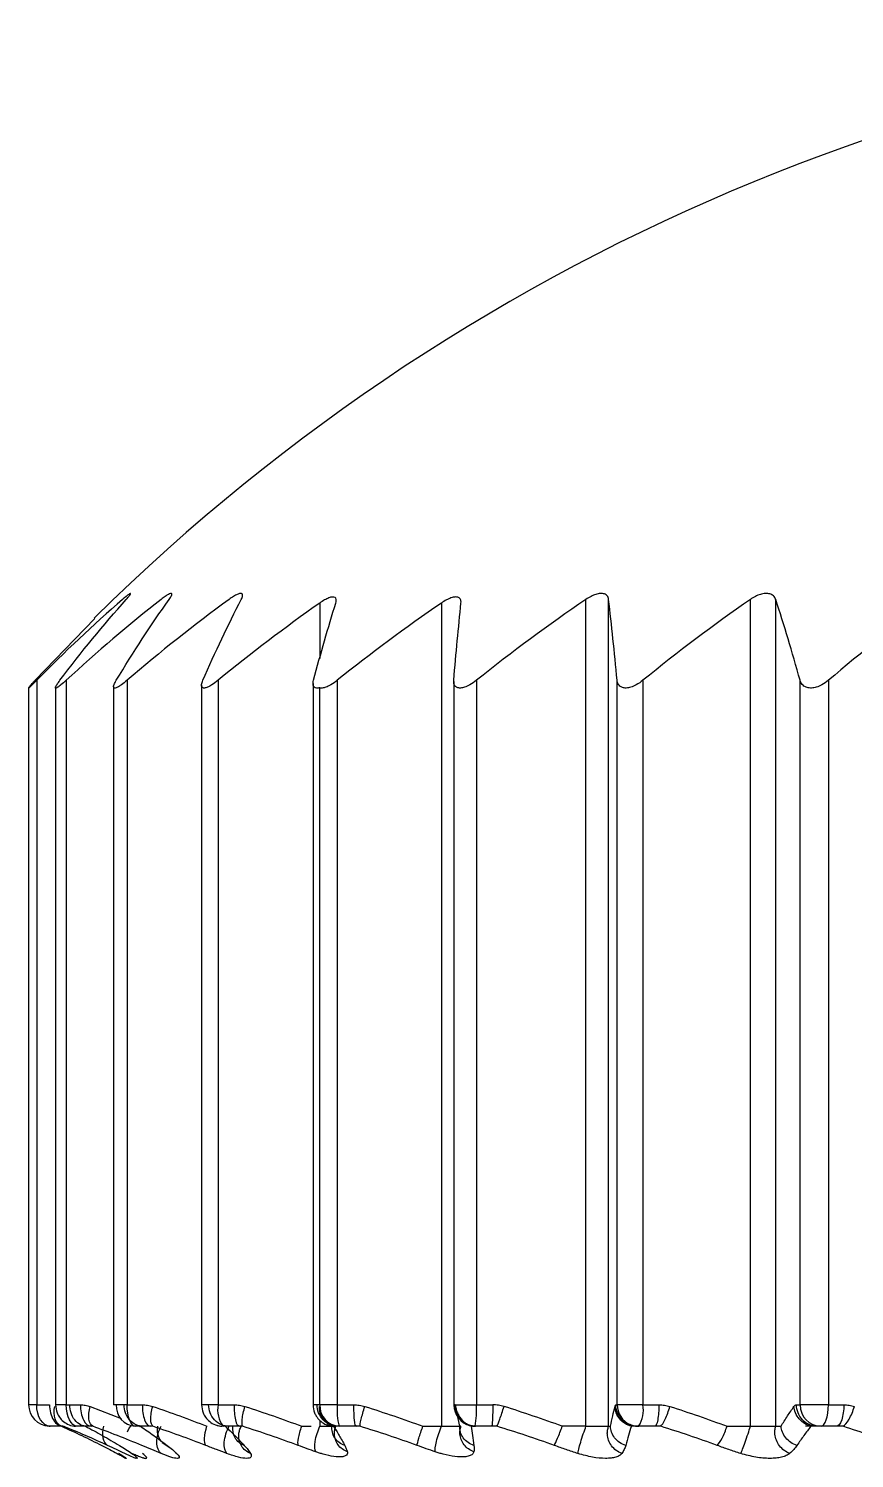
# Model space of a CAD drawing. Header units: inches. Extents: x 24920 to 61775, y 10942 to 38819.
# Drawn here: x 58774.2 to 58778.04, y 31336.41 to 31343.06 of the extents above; entities that cross this region are included whole.
import ezdxf

# ---------------------------------------------------------------- set-up
doc = ezdxf.new("R2010")
doc.units = ezdxf.units.IN
doc.header["$MEASUREMENT"] = 0
doc.layers.add('FF-FIXT', color=2, linetype='Continuous')

# ---------------------------------------------------------------- blocks, each defined once
blk = doc.blocks.new('sgg')
at = {"layer": 'FF-FIXT', "color": 8, "ltscale": 3}
for p, q in [((58776.7937, 31161.0596), (58776.7937, 31164.905)), ((58776.899, 31161.0596), (58776.8989, 31164.905)), ((58777.5583, 31161.0596), (58777.5582, 31164.9051)), ((58777.6758, 31161.0596), (58777.6758, 31164.9051)), ((58775.5558, 31164.8883), (58775.5558, 31164.6297)), ((58776.1211, 31164.8883), (58776.1212, 31161.0596)), ((58774.232, 31164.5287), (58774.5104, 31164.816)), ((58774.2396, 31164.5287), (58774.2397, 31161.1595)), ((58774.3269, 31164.4948), (58774.327, 31161.1595)), ((58774.3767, 31164.5287), (58774.3768, 31161.1595)), ((58774.597, 31164.4995), (58774.5971, 31161.1595)), ((58774.66, 31164.5287), (58774.66, 31161.1595)), ((58775.0062, 31164.506), (58775.0062, 31161.1595)), ((58775.0831, 31164.5288), (58775.0832, 31161.1595)), ((58775.5244, 31164.5143), (58775.5244, 31161.1596)), ((58775.5559, 31161.1596), (58775.5559, 31164.4945)), ((58775.6372, 31164.5288), (58775.6372, 31161.1596)), ((58776.1787, 31164.5236), (58776.1788, 31161.1596)), ((58776.2843, 31164.5288), (58776.2843, 31161.1596)), ((58776.9387, 31161.1596), (58776.9386, 31164.5288)), ((58777.0584, 31164.5288), (58777.0585, 31161.1596)), ((58777.7895, 31161.1596), (58777.7894, 31164.5288)), ((58777.921, 31164.5288), (58777.9211, 31161.1596)), ((58774.2019, 31164.4935), (58774.202, 31161.1595)), ((58774.2397, 31161.1595), (58774.202, 31161.1595)), ((58774.2397, 31161.1595), (58774.2992, 31161.1595)), ((58774.3768, 31161.1595), (58774.327, 31161.1595)), ((58774.3768, 31161.1595), (58774.4426, 31161.1595)), ((58774.4879, 31161.1517), (58774.6316, 31161.0952)), ((58774.66, 31161.1595), (58774.5971, 31161.1595)), ((58774.66, 31161.1595), (58774.7307, 31161.1595)), ((58775.0832, 31161.1595), (58775.0062, 31161.1595)), ((58775.0832, 31161.1595), (58775.1572, 31161.1595)), ((58775.5559, 31161.1596), (58775.5244, 31161.1596)), ((58775.6372, 31161.1596), (58775.5559, 31161.1596)), ((58775.6372, 31161.1596), (58775.713, 31161.1596)), ((58776.1788, 31161.1596), (58776.1861, 31161.1596)), ((58776.1861, 31161.1596), (58776.2843, 31161.1596)), ((58776.2064, 31161.0596), (58776.1949, 31161.1168)), ((58776.2843, 31161.1596), (58776.3603, 31161.1596)), ((58776.9343, 31161.1325), (58776.9296, 31161.1406)), ((58776.9328, 31161.1596), (58776.9387, 31161.1596)), ((58777.0585, 31161.1596), (58776.9387, 31161.1596)), ((58777.0585, 31161.1596), (58777.133, 31161.1596)), ((58777.7725, 31161.1596), (58777.7895, 31161.1596)), ((58777.9211, 31161.1596), (58777.7895, 31161.1596)), ((58777.9211, 31161.1596), (58777.9926, 31161.1596)), ((58774.2972, 31161.0598), (58774.302, 31161.0595)), ((58774.3615, 31161.0595), (58774.302, 31161.0595)), ((58774.4928, 31161.0595), (58774.427, 31161.0595)), ((58774.5001, 31161.0595), (58774.4928, 31161.0595)), ((58774.7677, 31161.0595), (58774.6971, 31161.0595)), ((58774.7178, 31161.0565), (58774.7202, 31161.0603)), ((58774.7799, 31161.0595), (58774.7677, 31161.0595)), ((58775.1803, 31161.0595), (58775.1062, 31161.0595)), ((58775.1717, 31161.0665), (58775.1851, 31161.0595)), ((58775.1971, 31161.0595), (58775.1803, 31161.0595)), ((58775.472, 31161.0596), (58775.5165, 31161.0596)), ((58775.5558, 31161.0869), (58775.5558, 31161.0596)), ((58775.6407, 31161.0596), (58775.6202, 31161.0596)), ((58775.7216, 31161.0596), (58775.6458, 31161.0596)), ((58775.7183, 31161.0665), (58775.7274, 31161.0595)), ((58775.7428, 31161.0596), (58775.7216, 31161.0596)), ((58776.0353, 31161.0596), (58776.1212, 31161.0596)), ((58776.2124, 31161.0596), (58776.2064, 31161.0596)), ((58776.284, 31161.0596), (58776.2596, 31161.0596)), ((58776.3548, 31161.0596), (58776.2788, 31161.0596)), ((58776.3574, 31161.0596), (58776.3404, 31161.0596)), ((58776.3797, 31161.0596), (58776.3548, 31161.0596)), ((58776.3566, 31161.0665), (58776.3614, 31161.0595)), ((58776.7937, 31161.0596), (58776.6833, 31161.0596)), ((58776.899, 31161.0596), (58776.9076, 31161.0596)), ((58776.9829, 31161.0712), (58776.9951, 31161.0669)), ((58777.0325, 31161.0596), (58777.0046, 31161.0596)), ((58777.113, 31161.0596), (58777.0325, 31161.0596)), ((58777.0384, 31161.0596), (58777.0325, 31161.0596)), ((58777.113, 31161.0596), (58777.0384, 31161.0596)), ((58777.1412, 31161.0596), (58777.113, 31161.0596)), ((58777.1201, 31161.0665), (58777.1202, 31161.0625)), ((58777.4499, 31161.0596), (58777.5583, 31161.0596)), ((58777.6758, 31161.0596), (58777.7005, 31161.0596)), ((58777.87, 31161.0596), (58777.8393, 31161.0596)), ((58777.9585, 31161.0596), (58777.87, 31161.0596)), ((58777.887, 31161.0596), (58777.87, 31161.0596)), ((58777.9585, 31161.0596), (58777.887, 31161.0596)), ((58777.9895, 31161.0596), (58777.9585, 31161.0596)), ((58777.9708, 31161.0666), (58777.9663, 31161.0596)), ((58774.8236, 31160.9846), (58774.8558, 31160.9623)), ((58774.6956, 31160.913), (58774.6991, 31160.9107)), ((58774.7328, 31160.914), (58774.7365, 31160.9115))]:
    blk.add_line(p, q, dxfattribs=at)
at = {"layer": 'FF-FIXT', "color": 8, "ltscale": 3, "flags": 128}
for points in [[(58774.302, 31161.0595), (58774.2898, 31161.0614), (58774.2781, 31161.0671), (58774.2673, 31161.0764), (58774.2579, 31161.0888), (58774.2502, 31161.104), (58774.2444, 31161.1213), (58774.2409, 31161.14), (58774.2397, 31161.1595)], [(58774.427, 31161.0595), (58774.4172, 31161.0615), (58774.4078, 31161.0671), (58774.3991, 31161.0764), (58774.3915, 31161.0888), (58774.3853, 31161.104), (58774.3806, 31161.1213), (58774.3778, 31161.14), (58774.3768, 31161.1595)], [(58774.6971, 31161.0595), (58774.6898, 31161.0615), (58774.6829, 31161.0672), (58774.6765, 31161.0764), (58774.6709, 31161.0888), (58774.6663, 31161.104), (58774.6628, 31161.1213), (58774.6607, 31161.14), (58774.66, 31161.1595)], [(58777.887, 31161.0596), (58777.8936, 31161.0615), (58777.9, 31161.0672), (58777.9059, 31161.0765), (58777.9111, 31161.0889), (58777.9153, 31161.104), (58777.9185, 31161.1213), (58777.9204, 31161.1401), (58777.9211, 31161.1596)], [(58775.0713, 31161.0667), (58775.088, 31161.0615), (58775.1062, 31161.0595)]]:
    blk.add_lwpolyline(points, dxfattribs=at)
at = {"layer": 'FF-FIXT', "color": 8, "ltscale": 3}
for centre, radius, start, end in [((58781.1834, 31158.0597), 9.5, 90.00122, 134.64926), ((58774.3018, 31161.1595), 0.0998, 179.96305, 267.38248), ((58774.7037, 31161.1537), 0.0944, 176.46898, 265.97176), ((58775.2088, 31161.1359), 0.1279, 169.327, 216.64534), ((58775.6438, 31161.1463), 0.0889, 171.41662, 257.41351), ((58775.6512, 31161.1548), 0.0954, 177.12279, 266.78895), ((58775.9345, 31161.1348), 0.2983, 175.2298, 194.60085), ((58776.279, 31161.1595), 0.0999, 179.94559, 255.89755), ((58775.8276, 31161.1346), 0.4574, 350.55627, 3.12623), ((58777.0387, 31161.1595), 0.1, 179.95273, 246.49091), ((58776.9187, 31161.1356), 0.1418, 327.57852, 9.74167), ((58777.8882, 31161.1584), 0.0988, 179.28538, 269.26026), ((58775.6249, 31161.1573), 0.0977, 246.88316, 269.7517), ((58777.0384, 31161.159), 0.0994, 246.53435, 269.99524)]:
    blk.add_arc(centre, radius, start, end, dxfattribs=at)
for points in [[(58774.6387, 31164.905), (58774.5019, 31164.7861), (58774.3689, 31164.6607), (58774.2396, 31164.5287)], [(58774.3473, 31164.5287), (58774.4473, 31164.6607), (58774.5502, 31164.7861), (58774.656, 31164.905)], [(58774.818, 31164.905), (58774.6668, 31164.7861), (58774.5197, 31164.6607), (58774.3768, 31164.5287)], [(58774.6094, 31164.5287), (58774.6891, 31164.6607), (58774.7711, 31164.7861), (58774.8554, 31164.905)], [(58775.1339, 31164.905), (58774.9714, 31164.7861), (58774.8135, 31164.6607), (58774.66, 31164.5288)], [(58775.0125, 31164.5288), (58775.0701, 31164.6607), (58775.1295, 31164.7861), (58775.1906, 31164.905)], [(58776.7937, 31164.905), (58776.6191, 31164.7861), (58776.4493, 31164.6607), (58776.2843, 31164.5288)], [(58776.9386, 31164.5288), (58776.9258, 31164.6607), (58776.9125, 31164.7861), (58776.8989, 31164.905)], [(58777.5582, 31164.9051), (58777.3869, 31164.7862), (58777.2203, 31164.6607), (58777.0584, 31164.5288)], [(58777.7894, 31164.5288), (58777.7526, 31164.6607), (58777.7147, 31164.7862), (58777.6758, 31164.9051)], [(58778.4005, 31164.9051), (58778.2362, 31164.7862), (58778.0763, 31164.6608), (58777.921, 31164.5288)], [(58775.5558, 31164.8883), (58775.394, 31164.7744), (58775.2364, 31164.6545), (58775.0831, 31164.5288)], [(58775.5267, 31164.5288), (58775.5603, 31164.6545), (58775.5949, 31164.7744), (58775.6304, 31164.8883)], [(58776.1211, 31164.8883), (58775.9554, 31164.7744), (58775.7941, 31164.6545), (58775.6372, 31164.5288)], [(58776.179, 31164.5288), (58776.1898, 31164.6546), (58776.2009, 31164.7744), (58776.2123, 31164.8883)]]:
    blk.add_open_spline(points, degree=3, dxfattribs=at)
for points, knots in [([(58774.656, 31164.905), (58774.6616, 31164.9113), (58774.6666, 31164.9171), (58774.6701, 31164.9217), (58774.6731, 31164.9255), (58774.6751, 31164.9285), (58774.676, 31164.9304), (58774.6768, 31164.9323), (58774.6764, 31164.933), (58774.6747, 31164.9325), (58774.6732, 31164.932), (58774.6706, 31164.9305), (58774.6674, 31164.9282), (58774.664, 31164.9259), (58774.6598, 31164.9227), (58774.6552, 31164.9189), (58774.6502, 31164.9149), (58774.6446, 31164.9101), (58774.6387, 31164.905)], [0, 0, 0, 0, 0.0000337382, 0.0000337382, 0.0000337382, 0.0000613606, 0.0000613606, 0.0000613606, 0.0000892256, 0.0000892256, 0.0000892256, 0.0001137012, 0.0001137012, 0.0001137012, 0.0001388699, 0.0001388699, 0.0001388699, 0.0001659953, 0.0001659953, 0.0001659953, 0.0001659953]), ([(58774.8554, 31164.905), (58774.8599, 31164.9113), (58774.8635, 31164.9171), (58774.8656, 31164.9217), (58774.8674, 31164.9255), (58774.8681, 31164.9285), (58774.8676, 31164.9304), (58774.8672, 31164.9323), (58774.8653, 31164.933), (58774.8623, 31164.9325), (58774.8597, 31164.932), (58774.856, 31164.9305), (58774.8518, 31164.9282), (58774.8474, 31164.9259), (58774.8422, 31164.9227), (58774.8368, 31164.9189), (58774.8309, 31164.9149), (58774.8245, 31164.9101), (58774.818, 31164.905)], [0, 0, 0, 0, 0.0000337382, 0.0000337382, 0.0000337382, 0.0000613606, 0.0000613606, 0.0000613606, 0.0000892256, 0.0000892256, 0.0000892256, 0.0001137012, 0.0001137012, 0.0001137012, 0.0001388699, 0.0001388699, 0.0001388699, 0.0001659953, 0.0001659953, 0.0001659953, 0.0001659953]), ([(58775.1906, 31164.905), (58775.1938, 31164.9113), (58775.196, 31164.9171), (58775.1967, 31164.9217), (58775.1972, 31164.9255), (58775.1966, 31164.9285), (58775.1948, 31164.9304), (58775.193, 31164.9323), (58775.1899, 31164.933), (58775.1856, 31164.9325), (58775.1818, 31164.932), (58775.1772, 31164.9305), (58775.172, 31164.9282), (58775.1666, 31164.9259), (58775.1607, 31164.9227), (58775.1545, 31164.9189), (58775.1478, 31164.9149), (58775.1409, 31164.9101), (58775.1339, 31164.905)], [0, 0, 0, 0, 0.0000337382, 0.0000337382, 0.0000337382, 0.0000613606, 0.0000613606, 0.0000613606, 0.0000892256, 0.0000892256, 0.0000892256, 0.0001137012, 0.0001137012, 0.0001137012, 0.0001388699, 0.0001388699, 0.0001388699, 0.0001659953, 0.0001659953, 0.0001659953, 0.0001659953]), ([(58775.6304, 31164.8883), (58775.6324, 31164.8947), (58775.6332, 31164.9006), (58775.6324, 31164.9052), (58775.6317, 31164.909), (58775.6299, 31164.9121), (58775.6269, 31164.914), (58775.6239, 31164.9159), (58775.6195, 31164.9167), (58775.6141, 31164.9161), (58775.6093, 31164.9157), (58775.6037, 31164.9142), (58775.5978, 31164.9119), (58775.5917, 31164.9096), (58775.585, 31164.9064), (58775.5783, 31164.9027), (58775.5709, 31164.8985), (58775.5633, 31164.8936), (58775.5558, 31164.8883)], [0, 0, 0, 0, 0.0000338569, 0.0000338569, 0.0000338569, 0.0000614833, 0.0000614833, 0.0000614833, 0.0000893569, 0.0000893569, 0.0000893569, 0.0001137913, 0.0001137913, 0.0001137913, 0.0001388793, 0.0001388793, 0.0001388793, 0.0001667421, 0.0001667421, 0.0001667421, 0.0001667421]), ([(58776.2123, 31164.8883), (58776.2129, 31164.8947), (58776.2123, 31164.9006), (58776.21, 31164.9052), (58776.2081, 31164.909), (58776.205, 31164.9121), (58776.2008, 31164.914), (58776.1965, 31164.9159), (58776.1909, 31164.9167), (58776.1845, 31164.9161), (58776.1789, 31164.9157), (58776.1724, 31164.9142), (58776.1658, 31164.9119), (58776.159, 31164.9096), (58776.1518, 31164.9064), (58776.1447, 31164.9027), (58776.1367, 31164.8985), (58776.1288, 31164.8936), (58776.1211, 31164.8883)], [0, 0, 0, 0, 0.0000338569, 0.0000338569, 0.0000338569, 0.0000614833, 0.0000614833, 0.0000614833, 0.0000893569, 0.0000893569, 0.0000893569, 0.0001137913, 0.0001137913, 0.0001137913, 0.0001388793, 0.0001388793, 0.0001388793, 0.0001667421, 0.0001667421, 0.0001667421, 0.0001667421]), ([(58776.8989, 31164.905), (58776.8982, 31164.9114), (58776.8961, 31164.9171), (58776.8923, 31164.9217), (58776.8893, 31164.9255), (58776.885, 31164.9285), (58776.8797, 31164.9304), (58776.8743, 31164.9323), (58776.8676, 31164.9331), (58776.8603, 31164.9325), (58776.8538, 31164.932), (58776.8467, 31164.9305), (58776.8395, 31164.9283), (58776.8321, 31164.9259), (58776.8245, 31164.9227), (58776.8171, 31164.919), (58776.8091, 31164.9149), (58776.8012, 31164.9101), (58776.7937, 31164.905)], [0, 0, 0, 0, 0.0000337382, 0.0000337382, 0.0000337382, 0.0000613606, 0.0000613606, 0.0000613606, 0.0000892256, 0.0000892256, 0.0000892256, 0.0001137012, 0.0001137012, 0.0001137012, 0.0001388699, 0.0001388699, 0.0001388699, 0.0001659953, 0.0001659953, 0.0001659953, 0.0001659953]), ([(58777.6758, 31164.9051), (58777.6737, 31164.9114), (58777.6702, 31164.9172), (58777.6651, 31164.9218), (58777.6609, 31164.9255), (58777.6556, 31164.9286), (58777.6492, 31164.9304), (58777.6428, 31164.9323), (58777.6352, 31164.9331), (58777.6272, 31164.9325), (58777.62, 31164.932), (58777.6124, 31164.9306), (58777.6048, 31164.9283), (58777.597, 31164.9259), (58777.5891, 31164.9227), (58777.5816, 31164.919), (58777.5735, 31164.9149), (58777.5656, 31164.9102), (58777.5582, 31164.9051)], [0, 0, 0, 0, 0.0000337382, 0.0000337382, 0.0000337382, 0.0000613606, 0.0000613606, 0.0000613606, 0.0000892256, 0.0000892256, 0.0000892256, 0.0001137012, 0.0001137012, 0.0001137012, 0.0001388699, 0.0001388699, 0.0001388699, 0.0001659953, 0.0001659953, 0.0001659953, 0.0001659953]), ([(58774.2396, 31164.5287), (58774.2321, 31164.5211), (58774.219, 31164.5079), (58774.207, 31164.4963), (58774.2017, 31164.4919), (58774.2024, 31164.4931), (58774.2025, 31164.4935)], [0, 0, 0, 0, 0.38281, 0.66721, 0.90919, 1, 1, 1, 1]), ([(58774.203, 31164.4948), (58774.2041, 31164.4964), (58774.2061, 31164.4989), (58774.2087, 31164.502), (58774.2125, 31164.5066), (58774.2176, 31164.5125), (58774.2233, 31164.519), (58774.2261, 31164.5221), (58774.229, 31164.5254), (58774.232, 31164.5287)], [0.00011340686, 0.00011340686, 0.00011340686, 0.00011340686, 0.00013656527, 0.00013656527, 0.00013656527, 0.00017064379, 0.00017064379, 0.00017064379, 0.00018660699, 0.00018660699, 0.00018660699, 0.00018660699]), ([(58774.3768, 31164.5287), (58774.3682, 31164.5209), (58774.3599, 31164.5135), (58774.3525, 31164.5075), (58774.347, 31164.5031), (58774.342, 31164.4993), (58774.3379, 31164.4966), (58774.3344, 31164.4944), (58774.3316, 31164.493), (58774.3297, 31164.4927), (58774.3279, 31164.4924), (58774.3269, 31164.4931), (58774.327, 31164.4948), (58774.327, 31164.4964), (58774.3279, 31164.4989), (58774.3295, 31164.502), (58774.3318, 31164.5066), (58774.3356, 31164.5125), (58774.3402, 31164.5191), (58774.3424, 31164.5221), (58774.3448, 31164.5254), (58774.3473, 31164.5287)], [0, 0, 0, 0, 0.000037755, 0.000037755, 0.000037755, 0.0000657467, 0.0000657467, 0.0000657467, 0.0000895473, 0.0000895473, 0.0000895473, 0.0001134069, 0.0001134069, 0.0001134069, 0.0001365653, 0.0001365653, 0.0001365653, 0.0001706438, 0.0001706438, 0.0001706438, 0.000186607, 0.000186607, 0.000186607, 0.000186607]), ([(58774.66, 31164.5288), (58774.6508, 31164.5209), (58774.6416, 31164.5135), (58774.6331, 31164.5075), (58774.6268, 31164.5031), (58774.6207, 31164.4993), (58774.6155, 31164.4967), (58774.6111, 31164.4944), (58774.6072, 31164.4931), (58774.6042, 31164.4927), (58774.6012, 31164.4924), (58774.5991, 31164.4931), (58774.598, 31164.4948), (58774.5969, 31164.4964), (58774.5967, 31164.4989), (58774.5973, 31164.502), (58774.5981, 31164.5066), (58774.6005, 31164.5125), (58774.6039, 31164.5191), (58774.6055, 31164.5221), (58774.6073, 31164.5254), (58774.6094, 31164.5287)], [0, 0, 0, 0, 0.000037755, 0.000037755, 0.000037755, 0.0000657467, 0.0000657467, 0.0000657467, 0.0000895473, 0.0000895473, 0.0000895473, 0.0001134069, 0.0001134069, 0.0001134069, 0.0001365653, 0.0001365653, 0.0001365653, 0.0001706438, 0.0001706438, 0.0001706438, 0.000186607, 0.000186607, 0.000186607, 0.000186607]), ([(58775.0831, 31164.5288), (58775.0735, 31164.5209), (58775.0637, 31164.5135), (58775.0542, 31164.5075), (58775.0472, 31164.5031), (58775.0403, 31164.4993), (58775.0341, 31164.4967), (58775.0288, 31164.4944), (58775.0239, 31164.4931), (58775.0199, 31164.4927), (58775.0158, 31164.4924), (58775.0126, 31164.4931), (58775.0104, 31164.4948), (58775.0082, 31164.4964), (58775.0069, 31164.4989), (58775.0064, 31164.502), (58775.0057, 31164.5066), (58775.0067, 31164.5125), (58775.0088, 31164.5191), (58775.0097, 31164.5222), (58775.011, 31164.5254), (58775.0125, 31164.5288)], [0, 0, 0, 0, 0.000037755, 0.000037755, 0.000037755, 0.0000657467, 0.0000657467, 0.0000657467, 0.0000895473, 0.0000895473, 0.0000895473, 0.0001134069, 0.0001134069, 0.0001134069, 0.0001365653, 0.0001365653, 0.0001365653, 0.0001706438, 0.0001706438, 0.0001706438, 0.000186607, 0.000186607, 0.000186607, 0.000186607]), ([(58775.5559, 31164.4945), (58775.5501, 31164.4929), (58775.5448, 31164.4924), (58775.5405, 31164.4928), (58775.5361, 31164.4933), (58775.5326, 31164.4949), (58775.53, 31164.4972), (58775.5275, 31164.4996), (58775.5258, 31164.5029), (58775.525, 31164.5066), (58775.5237, 31164.5128), (58775.5245, 31164.5205), (58775.5267, 31164.5288)], [0, 0, 0, 0, 0.0000240602, 0.0000240602, 0.0000240602, 0.0000480886, 0.0000480886, 0.0000480886, 0.0000721723, 0.0000721723, 0.0000721723, 0.0001119387, 0.0001119387, 0.0001119387, 0.0001119387]), ([(58775.6372, 31164.5288), (58775.6274, 31164.5209), (58775.617, 31164.5136), (58775.6068, 31164.5075), (58775.5993, 31164.5031), (58775.5916, 31164.4993), (58775.5845, 31164.4967), (58775.5785, 31164.4945), (58775.5727, 31164.4931), (58775.5677, 31164.4927), (58775.5631, 31164.4924), (58775.559, 31164.493), (58775.5559, 31164.4945)], [0, 0, 0, 0, 0.000037755, 0.000037755, 0.000037755, 0.0000657467, 0.0000657467, 0.0000657467, 0.0000895473, 0.0000895473, 0.0000895473, 0.0001117356, 0.0001117356, 0.0001117356, 0.0001117356]), ([(58776.2843, 31164.5288), (58776.2744, 31164.5209), (58776.2639, 31164.5136), (58776.2532, 31164.5076), (58776.2453, 31164.5031), (58776.2371, 31164.4993), (58776.2293, 31164.4967), (58776.2226, 31164.4945), (58776.2161, 31164.4931), (58776.2103, 31164.4928), (58776.2045, 31164.4924), (58776.1993, 31164.4932), (58776.195, 31164.4948), (58776.1909, 31164.4964), (58776.1875, 31164.4989), (58776.185, 31164.5021), (58776.1814, 31164.5066), (58776.1795, 31164.5126), (58776.1789, 31164.5191), (58776.1787, 31164.5222), (58776.1787, 31164.5254), (58776.179, 31164.5288)], [0, 0, 0, 0, 0.000037755, 0.000037755, 0.000037755, 0.0000657467, 0.0000657467, 0.0000657467, 0.0000895473, 0.0000895473, 0.0000895473, 0.0001134069, 0.0001134069, 0.0001134069, 0.0001365653, 0.0001365653, 0.0001365653, 0.0001706438, 0.0001706438, 0.0001706438, 0.000186607, 0.000186607, 0.000186607, 0.000186607]), ([(58777.0584, 31164.5288), (58777.0488, 31164.5209), (58777.0382, 31164.5136), (58777.0272, 31164.5076), (58777.019, 31164.5031), (58777.0105, 31164.4993), (58777.0021, 31164.4967), (58776.995, 31164.4945), (58776.9878, 31164.4931), (58776.9813, 31164.4928), (58776.9748, 31164.4924), (58776.9687, 31164.4932), (58776.9635, 31164.4948), (58776.9585, 31164.4964), (58776.9542, 31164.499), (58776.9507, 31164.5021), (58776.9457, 31164.5066), (58776.9424, 31164.5126), (58776.9405, 31164.5191), (58776.9396, 31164.5222), (58776.939, 31164.5254), (58776.9386, 31164.5288)], [0, 0, 0, 0, 0.000037755, 0.000037755, 0.000037755, 0.0000657467, 0.0000657467, 0.0000657467, 0.0000895473, 0.0000895473, 0.0000895473, 0.0001134069, 0.0001134069, 0.0001134069, 0.0001365653, 0.0001365653, 0.0001365653, 0.0001706438, 0.0001706438, 0.0001706438, 0.000186607, 0.000186607, 0.000186607, 0.000186607]), ([(58777.921, 31164.5288), (58777.9118, 31164.521), (58777.9014, 31164.5136), (58777.8904, 31164.5076), (58777.8822, 31164.5031), (58777.8734, 31164.4993), (58777.8646, 31164.4967), (58777.8572, 31164.4945), (58777.8496, 31164.4931), (58777.8425, 31164.4928), (58777.8353, 31164.4925), (58777.8285, 31164.4932), (58777.8225, 31164.4949), (58777.8167, 31164.4965), (58777.8116, 31164.499), (58777.8073, 31164.5021), (58777.801, 31164.5067), (58777.7963, 31164.5126), (58777.7931, 31164.5191), (58777.7915, 31164.5222), (58777.7903, 31164.5255), (58777.7894, 31164.5288)], [0, 0, 0, 0, 0.000037755, 0.000037755, 0.000037755, 0.0000657467, 0.0000657467, 0.0000657467, 0.0000895473, 0.0000895473, 0.0000895473, 0.0001134069, 0.0001134069, 0.0001134069, 0.0001365653, 0.0001365653, 0.0001365653, 0.0001706438, 0.0001706438, 0.0001706438, 0.000186607, 0.000186607, 0.000186607, 0.000186607]), ([(58774.2992, 31161.1595), (58774.2992, 31161.136), (58774.3053, 31161.1083), (58774.3296, 31161.0693), (58774.3468, 31161.0595), (58774.3615, 31161.0595)], [0, 0, 0, 0, 0.5, 0.5, 1, 1, 1, 1]), ([(58774.3549, 31161.0595), (58774.3424, 31161.0646), (58774.331, 31161.0765), (58774.3195, 31161.1108), (58774.3195, 31161.1323), (58774.3238, 31161.1517)], [0, 0, 0, 0, 0.5, 0.5, 1, 1, 1, 1]), ([(58774.327, 31161.1595), (58774.3284, 31161.1465), (58774.3304, 31161.1281), (58774.3431, 31161.1038), (58774.3583, 31161.0849), (58774.3827, 31161.0685), (58774.407, 31161.0593), (58774.4222, 31161.0607), (58774.4267, 31161.0611)], [0, 0, 0, 0, 0.247729, 0.351113, 0.521948, 0.706995, 0.913723, 1, 1, 1, 1]), ([(58774.4731, 31161.0595), (58774.4543, 31161.0595), (58774.4323, 31161.0693), (58774.4012, 31161.1083), (58774.3934, 31161.136), (58774.3934, 31161.1595)], [0, 0, 0, 0, 0.5, 0.5, 1, 1, 1, 1]), ([(58774.4426, 31161.1595), (58774.4426, 31161.136), (58774.4475, 31161.1083), (58774.4671, 31161.0693), (58774.481, 31161.0595), (58774.4928, 31161.0595)], [0, 0, 0, 0, 0.5, 0.5, 1, 1, 1, 1]), ([(58774.4426, 31161.1595), (58774.4503, 31161.1592), (58774.4656, 31161.1585), (58774.4805, 31161.1539), (58774.4879, 31161.1517)], [0, 0, 0, 0, 0.501141, 1, 1, 1, 1]), ([(58774.5001, 31161.0595), (58774.492, 31161.0644), (58774.4851, 31161.0756), (58774.4802, 31161.1094), (58774.4824, 31161.1314), (58774.4879, 31161.1517)], [0, 0, 0, 0, 0.5, 0.5, 1, 1, 1, 1]), ([(58774.7337, 31161.0595), (58774.7131, 31161.0595), (58774.6889, 31161.0693), (58774.6547, 31161.1084), (58774.6461, 31161.136), (58774.6461, 31161.1595)], [0, 0, 0, 0, 0.5, 0.5, 1, 1, 1, 1]), ([(58774.7307, 31161.1595), (58774.7307, 31161.136), (58774.7343, 31161.1084), (58774.7488, 31161.0693), (58774.759, 31161.0595), (58774.7677, 31161.0595)], [0, 0, 0, 0, 0.5, 0.5, 1, 1, 1, 1]), ([(58774.7307, 31161.1595), (58774.739, 31161.1592), (58774.7554, 31161.1585), (58774.7714, 31161.1539), (58774.7793, 31161.1517)], [0, 0, 0, 0, 0.5011414, 1, 1, 1, 1]), ([(58774.7799, 31161.0595), (58774.7744, 31161.0644), (58774.7704, 31161.0756), (58774.7698, 31161.1094), (58774.7734, 31161.1314), (58774.7793, 31161.1517)], [0, 0, 0, 0, 0.5, 0.5, 1, 1, 1, 1]), ([(58774.7793, 31161.1517), (58774.8214, 31161.1372), (58774.9059, 31161.1081), (58774.9893, 31161.0758), (58775.0312, 31161.0595)], [0, 0, 0, 0, 0.498413, 1, 1, 1, 1]), ([(58775.0062, 31161.1595), (58775.0076, 31161.1466), (58775.0096, 31161.1282), (58775.0224, 31161.1038), (58775.0379, 31161.0845), (58775.063, 31161.068), (58775.0873, 31161.059), (58775.1022, 31161.0606), (58775.1061, 31161.061)], [0, 0, 0, 0, 0.2461151, 0.3506961, 0.5244094, 0.7141543, 0.9256765, 1, 1, 1, 1]), ([(58775.1328, 31161.0595), (58775.1107, 31161.0595), (58775.0848, 31161.0693), (58775.0482, 31161.1084), (58775.0391, 31161.136), (58775.0391, 31161.1595)], [0, 0, 0, 0, 0.5, 0.5, 1, 1, 1, 1]), ([(58775.1572, 31161.1595), (58775.1572, 31161.136), (58775.1595, 31161.1084), (58775.1685, 31161.0693), (58775.1748, 31161.0595), (58775.1803, 31161.0595)], [0, 0, 0, 0, 0.5, 0.5, 1, 1, 1, 1]), ([(58775.1572, 31161.1595), (58775.1659, 31161.1592), (58775.1831, 31161.1585), (58775.1998, 31161.1539), (58775.2081, 31161.1517)], [0, 0, 0, 0, 0.501141, 1, 1, 1, 1]), ([(58775.1971, 31161.0595), (58775.1943, 31161.0644), (58775.1932, 31161.0756), (58775.197, 31161.1094), (58775.202, 31161.1315), (58775.2081, 31161.1517)], [0, 0, 0, 0, 0.5, 0.5, 1, 1, 1, 1]), ([(58775.2081, 31161.1517), (58775.2522, 31161.1372), (58775.3407, 31161.1081), (58775.4281, 31161.0758), (58775.472, 31161.0596)], [0, 0, 0, 0, 0.498412, 1, 1, 1, 1]), ([(58775.5244, 31161.1596), (58775.5258, 31161.1466), (58775.5278, 31161.1281), (58775.5405, 31161.1039), (58775.5558, 31161.0848), (58775.5804, 31161.0689), (58775.6005, 31161.0597), (58775.6114, 31161.0604), (58775.6115, 31161.0605)], [0, 0, 0, 0, 0.269194, 0.382022, 0.56873, 0.771332, 0.997711, 1, 1, 1, 1]), ([(58775.6407, 31161.0596), (58775.6177, 31161.0596), (58775.5907, 31161.0693), (58775.5525, 31161.1084), (58775.543, 31161.136), (58775.543, 31161.1596)], [0, 0, 0, 0, 0.5, 0.5, 1, 1, 1, 1]), ([(58775.6202, 31161.0596), (58775.6014, 31161.0646), (58775.5827, 31161.0766), (58775.5581, 31161.1108), (58775.5529, 31161.1323), (58775.5542, 31161.1517)], [0, 0, 0, 0, 0.5, 0.5, 1, 1, 1, 1]), ([(58775.713, 31161.1596), (58775.713, 31161.136), (58775.7139, 31161.1084), (58775.7172, 31161.0693), (58775.7196, 31161.0596), (58775.7216, 31161.0596)], [0, 0, 0, 0, 0.5, 0.5, 1, 1, 1, 1]), ([(58775.713, 31161.1596), (58775.7219, 31161.1592), (58775.7396, 31161.1585), (58775.7567, 31161.154), (58775.7652, 31161.1517)], [0, 0, 0, 0, 0.503882, 1, 1, 1, 1]), ([(58775.7428, 31161.0596), (58775.7427, 31161.0644), (58775.7445, 31161.0756), (58775.7527, 31161.1094), (58775.7589, 31161.1315), (58775.7652, 31161.1517)], [0, 0, 0, 0, 0.5, 0.5, 1, 1, 1, 1]), ([(58775.7652, 31161.1517), (58775.8103, 31161.1372), (58775.9009, 31161.1081), (58775.9904, 31161.0758), (58776.0353, 31161.0596)], [0, 0, 0, 0, 0.498412, 1, 1, 1, 1]), ([(58776.284, 31161.0596), (58776.2605, 31161.0596), (58776.233, 31161.0693), (58776.194, 31161.1084), (58776.1843, 31161.136), (58776.1843, 31161.1596)], [0, 0, 0, 0, 0.5, 0.5, 1, 1, 1, 1]), ([(58776.1878, 31161.1517), (58776.1873, 31161.154), (58776.1861, 31161.1585), (58776.1849, 31161.1592), (58776.1843, 31161.1596)], [0, 0, 0, 0, 0.498577, 1, 1, 1, 1]), ([(58776.1861, 31161.1596), (58776.187, 31161.1534), (58776.1888, 31161.1409), (58776.1951, 31161.1224), (58776.2041, 31161.105), (58776.2157, 31161.0894), (58776.2296, 31161.0764), (58776.2453, 31161.0667), (58776.2623, 31161.0606), (58776.274, 31161.0599), (58776.2798, 31161.0596)], [0, 0, 0, 0, 0.119936, 0.2418472, 0.3655559, 0.4907229, 0.6170426, 0.7442023, 0.8719906, 1, 1, 1, 1]), ([(58776.2596, 31161.0596), (58776.2402, 31161.0646), (58776.2205, 31161.0766), (58776.1938, 31161.1108), (58776.1874, 31161.1324), (58776.1878, 31161.1517)], [0, 0, 0, 0, 0.5, 0.5, 1, 1, 1, 1]), ([(58776.3603, 31161.1596), (58776.3603, 31161.136), (58776.3598, 31161.1084), (58776.3576, 31161.0693), (58776.3561, 31161.0596), (58776.3548, 31161.0596)], [0, 0, 0, 0, 0.5, 0.5, 1, 1, 1, 1]), ([(58776.4126, 31161.1517), (58776.404, 31161.154), (58776.3869, 31161.1586), (58776.3692, 31161.1593), (58776.3603, 31161.1596)], [0, 0, 0, 0, 0.4999831, 1, 1, 1, 1]), ([(58776.3797, 31161.0596), (58776.3822, 31161.0644), (58776.3868, 31161.0756), (58776.3989, 31161.1095), (58776.4062, 31161.1315), (58776.4126, 31161.1517)], [0, 0, 0, 0, 0.5, 0.5, 1, 1, 1, 1]), ([(58776.6833, 31161.0596), (58776.6384, 31161.0758), (58776.5487, 31161.1081), (58776.458, 31161.1372), (58776.4126, 31161.1517)], [0, 0, 0, 0, 0.5, 1, 1, 1, 1]), ([(58776.9076, 31161.0596), (58776.9111, 31161.0758), (58776.9181, 31161.1081), (58776.9252, 31161.1372), (58776.9287, 31161.1517)], [0, 0, 0, 0, 0.501585, 1, 1, 1, 1]), ([(58776.9287, 31161.1517), (58776.9294, 31161.154), (58776.9307, 31161.1585), (58776.9321, 31161.1592), (58776.9328, 31161.1596)], [0, 0, 0, 0, 0.498577, 1, 1, 1, 1]), ([(58777.0046, 31161.0596), (58776.985, 31161.0646), (58776.9648, 31161.0766), (58776.9366, 31161.1108), (58776.9292, 31161.1324), (58776.9287, 31161.1517)], [0, 0, 0, 0, 0.5, 0.5, 1, 1, 1, 1]), ([(58777.0325, 31161.0596), (58777.009, 31161.0596), (58776.9815, 31161.0693), (58776.9425, 31161.1084), (58776.9328, 31161.136), (58776.9328, 31161.1596)], [0, 0, 0, 0, 0.5, 0.5, 1, 1, 1, 1]), ([(58777.133, 31161.1596), (58777.133, 31161.136), (58777.131, 31161.1084), (58777.1232, 31161.0694), (58777.1177, 31161.0596), (58777.113, 31161.0596)], [0, 0, 0, 0, 0.5, 0.5, 1, 1, 1, 1]), ([(58777.133, 31161.1596), (58777.1417, 31161.1592), (58777.1591, 31161.1585), (58777.1759, 31161.154), (58777.1843, 31161.1517)], [0, 0, 0, 0, 0.501141, 1, 1, 1, 1]), ([(58777.1412, 31161.0596), (58777.1465, 31161.0644), (58777.1538, 31161.0757), (58777.1698, 31161.1095), (58777.1781, 31161.1315), (58777.1843, 31161.1517)], [0, 0, 0, 0, 0.5, 0.5, 1, 1, 1, 1]), ([(58777.1843, 31161.1517), (58777.2287, 31161.1372), (58777.3178, 31161.1081), (58777.4058, 31161.0758), (58777.4499, 31161.0596)], [0, 0, 0, 0, 0.498413, 1, 1, 1, 1]), ([(58777.7005, 31161.0596), (58777.7105, 31161.0758), (58777.7305, 31161.1082), (58777.7508, 31161.1372), (58777.7609, 31161.1517)], [0, 0, 0, 0, 0.501585, 1, 1, 1, 1]), ([(58777.7609, 31161.1517), (58777.7628, 31161.154), (58777.7666, 31161.1585), (58777.7705, 31161.1592), (58777.7725, 31161.1596)], [0, 0, 0, 0, 0.498577, 1, 1, 1, 1]), ([(58777.8393, 31161.0596), (58777.8199, 31161.0647), (58777.7996, 31161.0766), (58777.7704, 31161.1108), (58777.7622, 31161.1324), (58777.7609, 31161.1517)], [0, 0, 0, 0, 0.5, 0.5, 1, 1, 1, 1]), ([(58777.87, 31161.0596), (58777.847, 31161.0596), (58777.8201, 31161.0694), (58777.782, 31161.1084), (58777.7725, 31161.136), (58777.7725, 31161.1596)], [0, 0, 0, 0, 0.5, 0.5, 1, 1, 1, 1]), ([(58777.9926, 31161.1596), (58777.9926, 31161.136), (58777.9893, 31161.1084), (58777.9759, 31161.0694), (58777.9665, 31161.0596), (58777.9585, 31161.0596)], [0, 0, 0, 0, 0.5, 0.5, 1, 1, 1, 1]), ([(58777.9895, 31161.0596), (58777.9973, 31161.0644), (58778.0073, 31161.0757), (58778.0268, 31161.1095), (58778.0359, 31161.1315), (58778.0418, 31161.1517)], [0, 0, 0, 0, 0.5, 0.5, 1, 1, 1, 1]), ([(58777.9926, 31161.1596), (58778.001, 31161.1593), (58778.0176, 31161.1585), (58778.0338, 31161.154), (58778.0418, 31161.1517)], [0, 0, 0, 0, 0.501141, 1, 1, 1, 1]), ([(58774.3549, 31161.0595), (58774.3863, 31161.0455), (58774.4492, 31161.0173), (58774.5113, 31160.986), (58774.5423, 31160.9704)], [0, 0, 0, 0, 0.5, 1, 1, 1, 1]), ([(58774.5694, 31160.9704), (58774.5353, 31160.986), (58774.4671, 31161.0173), (58774.3981, 31161.0455), (58774.3636, 31161.0595)], [0, 0, 0, 0, 0.5, 1, 1, 1, 1]), ([(58774.4665, 31161.0595), (58774.4929, 31161.0455), (58774.5458, 31161.0173), (58774.5979, 31160.986), (58774.624, 31160.9704)], [0, 0, 0, 0, 0.5, 1, 1, 1, 1]), ([(58774.7286, 31160.9704), (58774.6907, 31160.986), (58774.615, 31161.0173), (58774.5384, 31161.0455), (58774.5001, 31161.0595)], [0, 0, 0, 0, 0.499999, 1, 1, 1, 1]), ([(58774.5694, 31160.9704), (58774.5596, 31160.9761), (58774.5515, 31160.9879), (58774.5451, 31161.0207), (58774.5469, 31161.041), (58774.5522, 31161.0595)], [0, 0, 0, 0, 0.5, 0.5, 1, 1, 1, 1]), ([(58774.6621, 31161.0334), (58774.6633, 31161.0368), (58774.6666, 31161.0466), (58774.6728, 31161.0549), (58774.6768, 31161.0603)], [0, 0, 0, 0, 0.349469, 1, 1, 1, 1]), ([(58774.7222, 31161.0595), (58774.7431, 31161.0455), (58774.7848, 31161.0173), (58774.8259, 31160.986), (58774.8465, 31160.9704)], [0, 0, 0, 0, 0.5, 1, 1, 1, 1]), ([(58775.0262, 31160.9704), (58774.9854, 31160.986), (58774.9038, 31161.0173), (58774.8212, 31161.0455), (58774.7799, 31161.0595)], [0, 0, 0, 0, 0.5, 1, 1, 1, 1]), ([(58774.8182, 31160.9328), (58774.8067, 31160.9414), (58774.7979, 31160.9605), (58774.7978, 31161.0103), (58774.8066, 31161.0388), (58774.8181, 31161.0595)], [0, 0, 0, 0, 0.5, 0.5, 1, 1, 1, 1]), ([(58774.8465, 31160.9704), (58774.8304, 31160.9765), (58774.8162, 31160.9893), (58774.8005, 31161.0226), (58774.7991, 31161.0422), (58774.8021, 31161.0595)], [0, 0, 0, 0, 0.5, 0.5, 1, 1, 1, 1]), ([(58775.0262, 31160.9704), (58775.0213, 31160.9761), (58775.0186, 31160.9879), (58775.0203, 31161.0207), (58775.0249, 31161.041), (58775.0312, 31161.0595)], [0, 0, 0, 0, 0.5, 0.5, 1, 1, 1, 1]), ([(58775.1241, 31160.9328), (58775.1156, 31160.9414), (58775.11, 31160.9605), (58775.1138, 31161.0103), (58775.1231, 31161.0388), (58775.134, 31161.0595)], [0, 0, 0, 0, 0.5, 0.5, 1, 1, 1, 1]), ([(58775.1166, 31161.0595), (58775.1314, 31161.0455), (58775.161, 31161.0173), (58775.1903, 31160.986), (58775.205, 31160.9704)], [0, 0, 0, 0, 0.5, 1, 1, 1, 1]), ([(58775.205, 31160.9704), (58775.1873, 31160.9765), (58775.1713, 31160.9893), (58775.1525, 31161.0226), (58775.1498, 31161.0422), (58775.152, 31161.0595)], [0, 0, 0, 0, 0.5, 0.5, 1, 1, 1, 1]), ([(58775.2338, 31160.9328), (58775.2254, 31160.9372), (58775.2085, 31160.9459), (58775.1904, 31160.9679), (58775.1798, 31160.994), (58775.1783, 31161.0195), (58775.1824, 31161.0417), (58775.1879, 31161.0536), (58775.1906, 31161.0595)], [0, 0, 0, 0, 0.187319, 0.374876, 0.562147, 0.749607, 0.875012, 1, 1, 1, 1]), ([(58775.456, 31160.9704), (58775.4131, 31160.986), (58775.3273, 31161.0173), (58775.2405, 31161.0455), (58775.1971, 31161.0595)], [0, 0, 0, 0, 0.5, 1, 1, 1, 1]), ([(58775.456, 31160.9704), (58775.4538, 31160.9761), (58775.4537, 31160.9879), (58775.4596, 31161.0207), (58775.4654, 31161.0411), (58775.472, 31161.0596)], [0, 0, 0, 0, 0.5, 0.5, 1, 1, 1, 1]), ([(58775.5374, 31160.9408), (58775.5327, 31160.9487), (58775.531, 31160.9661), (58775.5382, 31161.0121), (58775.5467, 31161.0389), (58775.5558, 31161.0596)], [0, 0, 0, 0, 0.5, 0.5, 1, 1, 1, 1]), ([(58775.5558, 31161.0595), (58775.5658, 31161.0596), (58775.5862, 31161.0596), (58775.6056, 31161.0596), (58775.6115, 31161.0596), (58775.6121, 31161.0596)], [0, 0, 0, 0, 0.462401, 0.951075, 1, 1, 1, 1]), ([(58775.6722, 31160.9704), (58775.6537, 31160.9764), (58775.6364, 31160.9891), (58775.6148, 31161.0222), (58775.6107, 31161.042), (58775.6121, 31161.0596)], [0, 0, 0, 0, 0.5, 0.5, 1, 1, 1, 1]), ([(58775.6202, 31161.0596), (58775.6289, 31161.0455), (58775.6464, 31161.0173), (58775.6636, 31160.986), (58775.6722, 31160.9704)], [0, 0, 0, 0, 0.5, 1, 1, 1, 1]), ([(58775.6841, 31160.9408), (58775.6757, 31160.9448), (58775.6589, 31160.9528), (58775.6398, 31160.9729), (58775.6273, 31160.997), (58775.6232, 31161.0209), (58775.6247, 31161.0421), (58775.6286, 31161.0538), (58775.6305, 31161.0596)], [0, 0, 0, 0, 0.187343, 0.374881, 0.562185, 0.749644, 0.874993, 1, 1, 1, 1]), ([(58775.6458, 31161.0596), (58775.6429, 31161.0596), (58775.637, 31161.0596), (58775.6286, 31161.0596), (58775.6244, 31161.0596)], [0, 0, 0, 0, 0.5, 1, 1, 1, 1]), ([(58776.0086, 31160.9704), (58775.9646, 31160.9861), (58775.8765, 31161.0174), (58775.7874, 31161.0455), (58775.7428, 31161.0596)], [0, 0, 0, 0, 0.5, 1, 1, 1, 1]), ([(58776.0086, 31160.9704), (58776.0091, 31160.9761), (58776.0119, 31160.9879), (58776.0216, 31161.0207), (58776.0285, 31161.0411), (58776.0353, 31161.0596)], [0, 0, 0, 0, 0.5, 0.5, 1, 1, 1, 1]), ([(58776.0929, 31160.9408), (58776.0914, 31160.9488), (58776.093, 31160.9661), (58776.1039, 31161.0121), (58776.1129, 31161.0389), (58776.1212, 31161.0596)], [0, 0, 0, 0, 0.5, 0.5, 1, 1, 1, 1]), ([(58776.1212, 31161.0596), (58776.1317, 31161.0596), (58776.1534, 31161.0596), (58776.1811, 31161.0596), (58776.2002, 31161.0596), (58776.2048, 31161.0596), (58776.2064, 31161.0596)], [0, 0, 0, 0, 0.271838, 0.559176, 0.846633, 1, 1, 1, 1]), ([(58776.2727, 31160.9704), (58776.2535, 31160.9764), (58776.2351, 31160.9891), (58776.2112, 31161.0222), (58776.206, 31161.042), (58776.2064, 31161.0596)], [0, 0, 0, 0, 0.5, 0.5, 1, 1, 1, 1]), ([(58776.2722, 31160.9408), (58776.2635, 31160.9448), (58776.2462, 31160.9528), (58776.226, 31160.9729), (58776.2122, 31160.997), (58776.207, 31161.021), (58776.2074, 31161.0422), (58776.2107, 31161.0538), (58776.2124, 31161.0596)], [0, 0, 0, 0, 0.187343, 0.374881, 0.562185, 0.749644, 0.874993, 1, 1, 1, 1]), ([(58776.2596, 31161.0596), (58776.2618, 31161.0455), (58776.2662, 31161.0174), (58776.2706, 31160.9861), (58776.2727, 31160.9704)], [0, 0, 0, 0, 0.5, 1, 1, 1, 1]), ([(58776.6468, 31160.9704), (58776.6026, 31160.9861), (58776.514, 31161.0174), (58776.4245, 31161.0455), (58776.3797, 31161.0596)], [0, 0, 0, 0, 0.5, 1, 1, 1, 1]), ([(58776.6468, 31160.9704), (58776.6499, 31160.9761), (58776.6553, 31160.988), (58776.6687, 31161.0207), (58776.6765, 31161.0411), (58776.6833, 31161.0596)], [0, 0, 0, 0, 0.5, 0.5, 1, 1, 1, 1]), ([(58776.7565, 31160.9328), (58776.7575, 31160.9414), (58776.7619, 31160.9605), (58776.7765, 31161.0104), (58776.7861, 31161.0388), (58776.7937, 31161.0596)], [0, 0, 0, 0, 0.5, 0.5, 1, 1, 1, 1]), ([(58776.7937, 31161.0596), (58776.8035, 31161.0595), (58776.8134, 31161.0596), (58776.8229, 31161.0596), (58776.8338, 31161.0596), (58776.8443, 31161.0596), (58776.8537, 31161.0596), (58776.8631, 31161.0596), (58776.8716, 31161.0596), (58776.8784, 31161.0596), (58776.8853, 31161.0596), (58776.8907, 31161.0596), (58776.8942, 31161.0596), (58776.8967, 31161.0596), (58776.8983, 31161.0595), (58776.899, 31161.0596)], [0, 0, 0, 0, 0.0000293073, 0.0000293073, 0.0000293073, 0.0000629551, 0.0000629551, 0.0000629551, 0.0000966479, 0.0000966479, 0.0000966479, 0.0001303408, 0.0001303408, 0.0001303408, 0.0001544286, 0.0001544286, 0.0001544286, 0.0001544286]), ([(58776.9602, 31160.9328), (58776.9512, 31160.9372), (58776.933, 31160.946), (58776.9118, 31160.9679), (58776.8975, 31160.994), (58776.8923, 31161.0195), (58776.8933, 31161.0418), (58776.8971, 31161.0536), (58776.899, 31161.0596)], [0, 0, 0, 0, 0.187319, 0.374876, 0.562147, 0.749607, 0.875012, 1, 1, 1, 1]), ([(58776.9786, 31160.9704), (58776.9589, 31160.9765), (58776.9397, 31160.9894), (58776.9142, 31161.0226), (58776.9081, 31161.0423), (58776.9076, 31161.0596)], [0, 0, 0, 0, 0.5, 0.5, 1, 1, 1, 1]), ([(58777.0263, 31161.0595), (58777.0202, 31161.0602), (58777.0076, 31161.0616), (58776.9892, 31161.0684), (58776.9715, 31161.0787), (58776.9617, 31161.0885), (58776.9568, 31161.0934)], [0, 0, 0, 0, 0.23265, 0.479606, 0.737039, 1, 1, 1, 1]), ([(58777.0046, 31161.0596), (58777.0003, 31161.0455), (58776.9916, 31161.0174), (58776.9829, 31160.9861), (58776.9786, 31160.9704)], [0, 0, 0, 0, 0.5, 1, 1, 1, 1]), ([(58776.9996, 31161.0688), (58777.0026, 31161.0671), (58777.0149, 31161.0604), (58777.0289, 31161.06), (58777.0395, 31161.0596)], [0, 0, 0, 0, 0.240737, 1, 1, 1, 1]), ([(58777.4041, 31160.9704), (58777.3605, 31160.9861), (58777.2734, 31161.0174), (58777.1853, 31161.0455), (58777.1412, 31161.0596)], [0, 0, 0, 0, 0.5, 1, 1, 1, 1]), ([(58777.4041, 31160.9704), (58777.4098, 31160.9761), (58777.4178, 31160.988), (58777.4346, 31161.0207), (58777.4432, 31161.0411), (58777.4499, 31161.0596)], [0, 0, 0, 0, 0.5, 0.5, 1, 1, 1, 1]), ([(58777.5132, 31160.9329), (58777.5174, 31160.9415), (58777.5251, 31160.9605), (58777.5428, 31161.0104), (58777.5521, 31161.0388), (58777.5583, 31161.0596)], [0, 0, 0, 0, 0.5, 0.5, 1, 1, 1, 1]), ([(58777.5583, 31161.0596), (58777.5679, 31161.0595), (58777.5778, 31161.0596), (58777.5876, 31161.0596), (58777.5987, 31161.0596), (58777.6098, 31161.0596), (58777.62, 31161.0596), (58777.6301, 31161.0596), (58777.6397, 31161.0596), (58777.6477, 31161.0596), (58777.6558, 31161.0596), (58777.6626, 31161.0596), (58777.6676, 31161.0596), (58777.6713, 31161.0596), (58777.674, 31161.0595), (58777.6758, 31161.0596)], [0, 0, 0, 0, 0.0000293073, 0.0000293073, 0.0000293073, 0.0000629551, 0.0000629551, 0.0000629551, 0.0000966479, 0.0000966479, 0.0000966479, 0.0001303408, 0.0001303408, 0.0001303408, 0.0001544286, 0.0001544286, 0.0001544286, 0.0001544286]), ([(58777.7407, 31160.9329), (58777.7318, 31160.9372), (58777.7141, 31160.946), (58777.6927, 31160.9679), (58777.6776, 31160.994), (58777.6715, 31161.0195), (58777.6713, 31161.0418), (58777.6743, 31161.0537), (58777.6758, 31161.0596)], [0, 0, 0, 0, 0.187319, 0.374876, 0.562147, 0.749607, 0.875012, 1, 1, 1, 1]), ([(58777.7747, 31160.9704), (58777.7551, 31160.9765), (58777.7357, 31160.9894), (58777.709, 31161.0226), (58777.7019, 31161.0423), (58777.7005, 31161.0596)], [0, 0, 0, 0, 0.5, 0.5, 1, 1, 1, 1]), ([(58777.8393, 31161.0596), (58777.8285, 31161.0455), (58777.8069, 31161.0174), (58777.7854, 31160.9861), (58777.7747, 31160.9704)], [0, 0, 0, 0, 0.5, 1, 1, 1, 1]), ([(58777.9352, 31161.0596), (58777.9324, 31161.0595), (58777.9279, 31161.0596), (58777.922, 31161.0596), (58777.9158, 31161.0596), (58777.9079, 31161.0596), (58777.899, 31161.0596), (58777.89, 31161.0596), (58777.8798, 31161.0596), (58777.8691, 31161.0596), (58777.8585, 31161.0596), (58777.8471, 31161.0596), (58777.8359, 31161.0596), (58777.8285, 31161.0596), (58777.8211, 31161.0596), (58777.8139, 31161.0596)], [0, 0, 0, 0, 0.0000317514, 0.0000317514, 0.0000317514, 0.0000653651, 0.0000653651, 0.0000653651, 0.0000989937, 0.0000989937, 0.0000989937, 0.0001326223, 0.0001326223, 0.0001326223, 0.0001546832, 0.0001546832, 0.0001546832, 0.0001546832]), ([(58778.2424, 31160.9705), (58778.2005, 31160.9861), (58778.1167, 31161.0174), (58778.0319, 31161.0455), (58777.9895, 31161.0596)], [0, 0, 0, 0, 0.5, 1, 1, 1, 1]), ([(58774.5423, 31160.9704), (58774.5548, 31160.9639), (58774.5799, 31160.9509), (58774.6023, 31160.9388), (58774.6135, 31160.9328)], [0, 0, 0, 0, 0.4999966, 1, 1, 1, 1]), ([(58774.6488, 31160.9328), (58774.6361, 31160.9388), (58774.6109, 31160.9509), (58774.5832, 31160.9639), (58774.5694, 31160.9704)], [0, 0, 0, 0, 0.5000034, 1, 1, 1, 1]), ([(58774.624, 31160.9704), (58774.6345, 31160.9639), (58774.6555, 31160.9509), (58774.6733, 31160.9388), (58774.6823, 31160.9328)], [0, 0, 0, 0, 0.499997, 1, 1, 1, 1]), ([(58774.8182, 31160.9328), (58774.8037, 31160.9388), (58774.7748, 31160.9509), (58774.744, 31160.9639), (58774.7286, 31160.9704)], [0, 0, 0, 0, 0.500003, 1, 1, 1, 1]), ([(58774.8465, 31160.9704), (58774.8547, 31160.9639), (58774.8711, 31160.9509), (58774.8841, 31160.9388), (58774.8905, 31160.9328)], [0, 0, 0, 0, 0.499997, 1, 1, 1, 1]), ([(58775.1241, 31160.9328), (58775.1082, 31160.9388), (58775.0762, 31160.9509), (58775.0429, 31160.9639), (58775.0262, 31160.9704)], [0, 0, 0, 0, 0.500003, 1, 1, 1, 1]), ([(58775.205, 31160.9704), (58775.2107, 31160.9639), (58775.2221, 31160.9509), (58775.2299, 31160.9388), (58775.2338, 31160.9328)], [0, 0, 0, 0, 0.499997, 1, 1, 1, 1]), ([(58775.5374, 31160.9408), (58775.5239, 31160.9456), (58775.4971, 31160.9552), (58775.4697, 31160.9653), (58775.456, 31160.9704)], [0, 0, 0, 0, 0.500002, 1, 1, 1, 1]), ([(58775.6722, 31160.9704), (58775.6747, 31160.9653), (58775.6798, 31160.9552), (58775.6827, 31160.9456), (58775.6841, 31160.9408)], [0, 0, 0, 0, 0.4999975, 1, 1, 1, 1]), ([(58776.0929, 31160.9408), (58776.0789, 31160.9456), (58776.0509, 31160.9552), (58776.0227, 31160.9653), (58776.0086, 31160.9704)], [0, 0, 0, 0, 0.5000025, 1, 1, 1, 1]), ([(58776.2727, 31160.9704), (58776.2732, 31160.9653), (58776.2742, 31160.9552), (58776.2728, 31160.9456), (58776.2722, 31160.9408)], [0, 0, 0, 0, 0.499998, 1, 1, 1, 1]), ([(58776.7565, 31160.9328), (58776.7382, 31160.9389), (58776.7015, 31160.9509), (58776.6651, 31160.9639), (58776.6468, 31160.9704)], [0, 0, 0, 0, 0.500003, 1, 1, 1, 1]), ([(58776.9786, 31160.9704), (58776.9765, 31160.9639), (58776.9723, 31160.9509), (58776.9642, 31160.9389), (58776.9602, 31160.9328)], [0, 0, 0, 0, 0.499997, 1, 1, 1, 1]), ([(58777.5132, 31160.9329), (58777.4948, 31160.9389), (58777.4581, 31160.9509), (58777.4221, 31160.9639), (58777.4041, 31160.9704)], [0, 0, 0, 0, 0.500003, 1, 1, 1, 1]), ([(58777.7747, 31160.9704), (58777.77, 31160.9639), (58777.7605, 31160.951), (58777.7473, 31160.9389), (58777.7407, 31160.9329)], [0, 0, 0, 0, 0.499997, 1, 1, 1, 1]), ([(58774.6135, 31160.9328), (58774.6199, 31160.9293), (58774.6327, 31160.9224), (58774.6455, 31160.9154), (58774.6537, 31160.9111), (58774.6578, 31160.9093), (58774.6523, 31160.9135), (58774.6305, 31160.9263), (58774.6196, 31160.9328)], [0, 0, 0, 0, 0.125244, 0.250422, 0.37569, 0.50093, 0.750634, 1, 1, 1, 1]), ([(58774.6823, 31160.9328), (58774.6872, 31160.9293), (58774.697, 31160.9224), (58774.7048, 31160.9154), (58774.7077, 31160.9111), (58774.7047, 31160.9093), (58774.6903, 31160.9135), (58774.6626, 31160.9263), (58774.6488, 31160.9328)], [0, 0, 0, 0, 0.125245, 0.250423, 0.375692, 0.500932, 0.750635, 1, 1, 1, 1]), ([(58774.6857, 31160.9328), (58774.6934, 31160.9293), (58774.709, 31160.9224), (58774.7265, 31160.9154), (58774.7398, 31160.9111), (58774.7509, 31160.9093), (58774.7545, 31160.9135), (58774.739, 31160.9263), (58774.7312, 31160.9328)], [0, 0, 0, 0, 0.125244, 0.250422, 0.37569, 0.50093, 0.750634, 1, 1, 1, 1]), ([(58774.8905, 31160.9328), (58774.8939, 31160.9293), (58774.9005, 31160.9224), (58774.903, 31160.9154), (58774.9007, 31160.9111), (58774.8907, 31160.9093), (58774.8675, 31160.9135), (58774.8346, 31160.9264), (58774.8182, 31160.9328)], [0, 0, 0, 0, 0.125244, 0.250422, 0.37569, 0.50093, 0.750634, 1, 1, 1, 1]), ([(58775.2338, 31160.9328), (58775.2355, 31160.9293), (58775.2388, 31160.9224), (58775.236, 31160.9154), (58775.2284, 31160.9111), (58775.2116, 31160.9093), (58775.1803, 31160.9135), (58775.1428, 31160.9264), (58775.1241, 31160.9328)], [0, 0, 0, 0, 0.125244, 0.250422, 0.37569, 0.50093, 0.750634, 1, 1, 1, 1]), ([(58775.6841, 31160.9408), (58775.6844, 31160.9367), (58775.6849, 31160.9285), (58775.6752, 31160.9208), (58775.656, 31160.9159), (58775.6228, 31160.9172), (58775.5844, 31160.9258), (58775.5549, 31160.9347), (58775.5432, 31160.9388), (58775.5374, 31160.9408)], [0, 0, 0, 0, 0.141409, 0.282863, 0.424332, 0.645533, 0.866619, 0.933271, 1, 1, 1, 1]), ([(58776.2722, 31160.9408), (58776.2705, 31160.9367), (58776.2671, 31160.9285), (58776.2515, 31160.9208), (58776.2257, 31160.9159), (58776.1858, 31160.9172), (58776.143, 31160.9258), (58776.1113, 31160.9348), (58776.099, 31160.9388), (58776.0929, 31160.9408)], [0, 0, 0, 0, 0.141409, 0.282863, 0.424332, 0.645533, 0.866619, 0.933271, 1, 1, 1, 1]), ([(58776.9602, 31160.9328), (58776.9568, 31160.9294), (58776.9501, 31160.9224), (58776.9326, 31160.9155), (58776.9107, 31160.9112), (58776.8764, 31160.9094), (58776.8255, 31160.9135), (58776.7795, 31160.9264), (58776.7565, 31160.9328)], [0, 0, 0, 0, 0.125244, 0.250422, 0.37569, 0.50093, 0.750634, 1, 1, 1, 1]), ([(58777.7407, 31160.9329), (58777.7357, 31160.9294), (58777.7259, 31160.9224), (58777.7039, 31160.9155), (58777.6781, 31160.9112), (58777.6391, 31160.9094), (58777.5836, 31160.9135), (58777.5366, 31160.9264), (58777.5132, 31160.9329)], [0, 0, 0, 0, 0.125244, 0.250422, 0.37569, 0.50093, 0.750634, 1, 1, 1, 1])]:
    blk.add_open_spline(points, degree=3, knots=knots, dxfattribs=at)

msp = doc.modelspace()

# ---------------------------------------------------------------- block references
msp.add_blockref('sgg', (0, 175.5))

doc.saveas('drawing.dxf')
